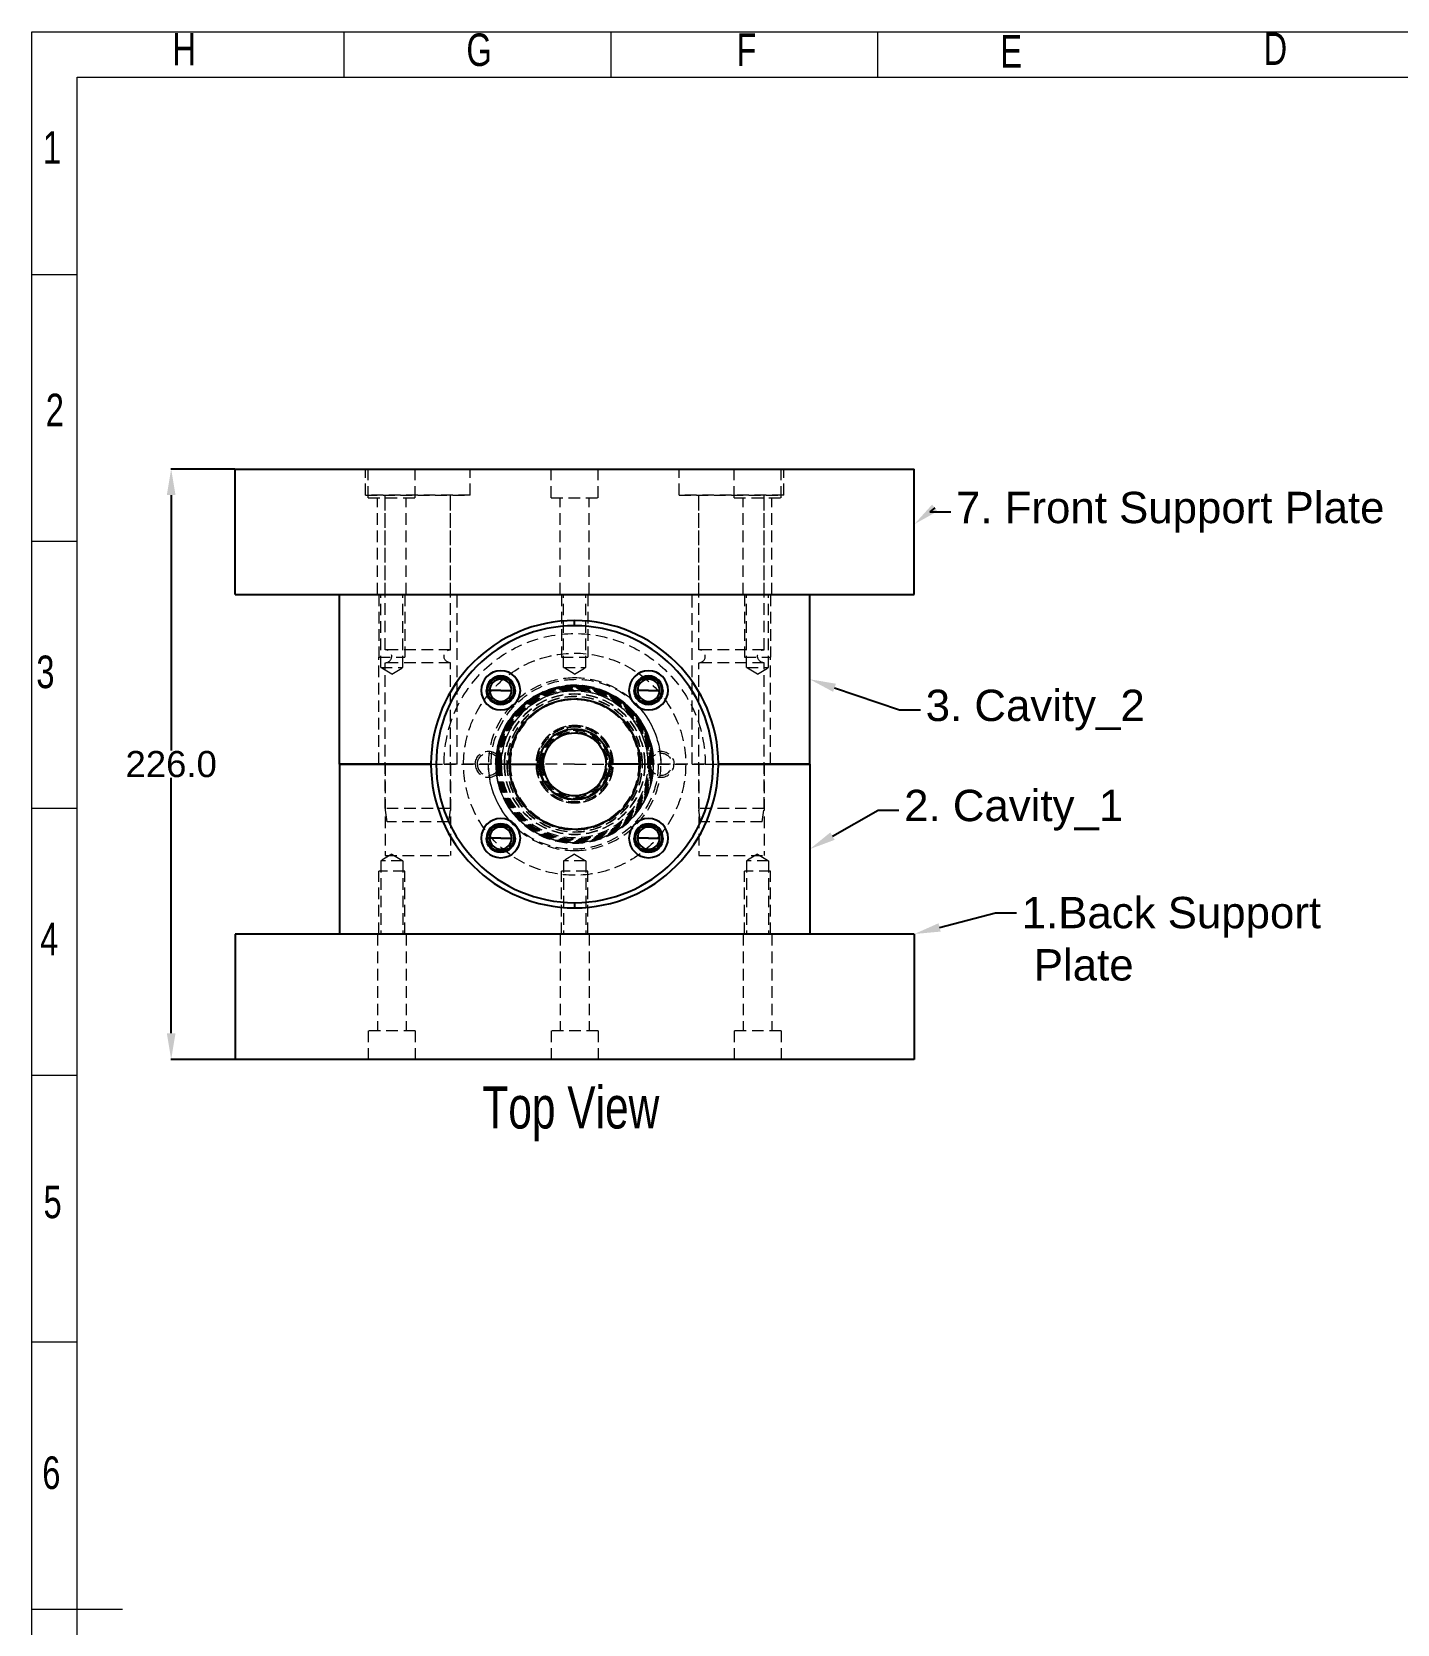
# Model space of a CAD drawing. Header units: millimetres. Extents: x -4200 to 3581, y -7493 to -4075.
# Drawn here: x -3953 to -3430, y -6775 to -6166 of the extents above; entities that cross this region are included whole.
import ezdxf
from ezdxf import colors
from ezdxf.entities.mleader import LeaderData, LeaderLine
from ezdxf.enums import TextEntityAlignment as Align
from ezdxf.math import Vec2, Vec3

# ---------------------------------------------------------------- set-up
doc = ezdxf.new("R2010")
doc.units = ezdxf.units.MM
doc.header["$LTSCALE"] = 0.7
doc.linetypes.add('HIDDEN', pattern=[9.525, 6.35, -3.175])
doc.linetypes.add('SLD-SOLID', pattern=[0])
doc.layers.add('BORDER', color=174, linetype='Continuous')
doc.layers.add('txt', color=20, linetype='Continuous')
doc.layers.add('dim', color=50, linetype='Continuous', lineweight=5)
doc.layers.add('out txt', color=202, linetype='Continuous', lineweight=13)
doc.styles.add('SLDTEXTSTYLE0', font='TXT', dxfattribs={"width": 0.75})
doc.styles.get("Standard").update_dxf_attribs({"font": 'arial.ttf'})
doc.dimstyles.get("Standard").update_dxf_attribs({"dimtxt": 10, "dimasz": 11, "dimexe": 0.18, "dimexo": 0.0625, "dimgap": 0.09, "dimtad": 0, "dimtih": 1, "dimtoh": 1, "dimdec": 1, "dimzin": 0, "dimdsep": 46, "dimtxsty": 'Standard', "dimcen": 0.09, "dimadec": 0, "dimazin": 0, "dimtfac": 1, "dimtdec": 1, "dimtofl": 0, "dimtmove": 0, "dimatfit": 3, "dimfxl": 1, "dimtolj": 1, "dimtzin": 0, "dimarcsym": 0})

# ---------------------------------------------------------------- blocks, each defined once
blk = doc.blocks.new('out border')
at = {"layer": 'out txt', "linetype": 'SLD-SOLID'}
for p, q in [((73.03, 505.03), (73.03, 519.99)), ((161.01, 505.03), (161.01, 519.99)), ((249, 505.03), (249, 519.99)), ((-14.96, -505.03), (-14.96, 505.03)), ((-14.96, 505.03), (688.92, 505.03)), ((-14.96, 439.93), (-29.92, 439.93)), ((-14.96, 351.94), (-29.92, 351.94)), ((-14.96, 263.96), (-29.92, 263.96)), ((-14.96, 175.97), (-29.92, 175.97)), ((-14.96, 87.99), (-29.92, 87.99)), ((-29.92, 0), (0, 0))]:
    blk.add_line(p, q, dxfattribs=at)
blk.add_lwpolyline([(-29.92, -519.99), (-29.92, 519.99), (703.88, 519.99), (703.88, -519.99)], close=True, dxfattribs=at)
at = {"layer": 'out txt', "linetype": 'Continuous', "char_height": 10.73, "style": 'SLDTEXTSTYLE0'}
for s, insert, attachment_point in [('D', (379.99, 509.09), 8), ('H', (20.29, 508.92), 8), ('G', (117.52, 508.58), 8), ('F', (205.65, 508.76), 8), ('E', (292.95, 508.24), 8), ('1', (-23.26, 487.24), 2), ('2', (-22.34, 400.71), 2), ('3', (-25.45, 314.36), 2), ('4', (-24.21, 226.32), 2), ('5', (-23.08, 139.62), 2), ('6', (-23.49, 50.35), 2)]:
    blk.add_mtext(s, dxfattribs=dict(at, insert=insert, attachment_point=attachment_point))
blk = doc.blocks.new('*D93')
at = {"layer": 'Defpoints', "color": 0, "transparency": 16777216}
for p in [(-3875.3, -6333.16), (-3899.73, -6559.16), (-3875.3, -6559.16)]:
    blk.add_point(p, dxfattribs=at)
at = {"layer": 'dim', "color": 0, "lineweight": -2, "transparency": 16777216}
for p, q in [((-3875.36, -6333.16), (-3899.91, -6333.16)), ((-3899.73, -6343.16), (-3899.73, -6440.97)), ((-3899.73, -6549.16), (-3899.73, -6451.36)), ((-3875.36, -6559.16), (-3899.91, -6559.16))]:
    blk.add_line(p, q, dxfattribs=at)
at = {"layer": 'dim', "color": 0, "transparency": 16777216}
for points in [[(-3901.4, -6343.16), (-3898.07, -6343.16), (-3899.73, -6333.16)], [(-3901.4, -6549.16), (-3898.07, -6549.16), (-3899.73, -6559.16)]]:
    blk.add_solid(points, dxfattribs=at)
at = {"layer": 'dim', "color": 0, "transparency": 16777216, "insert": (-3899.73, -6446.16), "char_height": 10, "attachment_point": 5}
blk.add_mtext('\\A1;226.0', dxfattribs=at)

msp = doc.modelspace()

# ---------------------------------------------------------------- linework, layer by layer
at = {"color": 6, "linetype": 'Continuous', "extrusion": (-2.44929e-16, -1, -2.22045e-16)}
for p, q in [((-3875.3, -6333.16), (-3615.3, -6333.16)), ((-3875.3, -6381.16), (-3875.3, -6333.16)), ((-3615.3, -6381.16), (-3615.3, -6333.16)), ((-3875.3, -6381.16), (-3615.3, -6381.16)), ((-3835.3, -6446.16), (-3835.3, -6381.16)), ((-3655.3, -6446.16), (-3655.3, -6381.16)), ((-3745.3, -6393.16), (-3745.3, -6391.16)), ((-3773.59, -6417.88), (-3777.84, -6417.88)), ((-3773.59, -6417.88), (-3769.34, -6417.88)), ((-3717.02, -6417.88), (-3721.27, -6417.88)), ((-3717.02, -6417.88), (-3712.77, -6417.88)), ((-3835.3, -6446.16), (-3800.3, -6446.16)), ((-3800.3, -6446.16), (-3835.3, -6446.16)), ((-3835.3, -6446.16), (-3835.3, -6511.16)), ((-3770.3, -6446.16), (-3758.8, -6446.16)), ((-3770.3, -6446.16), (-3758.8, -6446.16)), ((-3720.3, -6446.16), (-3731.8, -6446.16)), ((-3720.3, -6446.16), (-3731.8, -6446.16)), ((-3690.3, -6446.16), (-3655.3, -6446.16)), ((-3655.3, -6446.16), (-3690.3, -6446.16)), ((-3655.3, -6446.16), (-3655.3, -6511.16)), ((-3773.59, -6474.45), (-3777.84, -6474.45)), ((-3773.59, -6474.45), (-3769.34, -6474.45)), ((-3717.02, -6474.45), (-3721.27, -6474.45)), ((-3717.02, -6474.45), (-3712.77, -6474.45)), ((-3745.3, -6499.16), (-3745.3, -6501.16)), ((-3615.3, -6511.16), (-3875.3, -6511.16)), ((-3875.3, -6511.16), (-3875.3, -6559.16)), ((-3615.3, -6511.16), (-3615.3, -6559.16)), ((-3615.3, -6559.16), (-3875.3, -6559.16))]:
    msp.add_line(p, q, dxfattribs=at)
at = {"color": 3, "linetype": 'HIDDEN', "lineweight": 0, "extrusion": (-2.44929e-16, -1, -2.22045e-16)}
for p, q in [((-3825.3, -6343.16), (-3825.3, -6333.16)), ((-3825.3, -6343.16), (-3825.3, -6333.16)), ((-3824.3, -6344.16), (-3824.3, -6333.16)), ((-3806.3, -6344.16), (-3806.3, -6333.16)), ((-3785.3, -6343.16), (-3785.3, -6333.16)), ((-3785.3, -6343.16), (-3785.3, -6333.16)), ((-3754.3, -6344.16), (-3754.3, -6333.16)), ((-3736.3, -6344.16), (-3736.3, -6333.16)), ((-3705.3, -6343.16), (-3705.3, -6333.16)), ((-3705.3, -6343.16), (-3705.3, -6333.16)), ((-3684.3, -6344.16), (-3684.3, -6333.16)), ((-3666.3, -6344.16), (-3666.3, -6333.16)), ((-3665.3, -6343.16), (-3665.3, -6333.16)), ((-3665.3, -6343.16), (-3665.3, -6333.16)), ((-3785.3, -6343.16), (-3825.3, -6343.16)), ((-3825.3, -6343.16), (-3785.3, -6343.16)), ((-3824.3, -6344.16), (-3806.3, -6344.16)), ((-3820.8, -6381.16), (-3820.8, -6344.16)), ((-3817.8, -6402.33), (-3817.8, -6343.16)), ((-3817.8, -6381.16), (-3817.8, -6343.16)), ((-3809.8, -6381.16), (-3809.8, -6344.16)), ((-3792.8, -6402.33), (-3792.8, -6343.16)), ((-3792.8, -6381.16), (-3792.8, -6343.16)), ((-3754.3, -6344.16), (-3736.3, -6344.16)), ((-3750.8, -6381.16), (-3750.8, -6344.16)), ((-3739.8, -6381.16), (-3739.8, -6344.16)), ((-3665.3, -6343.16), (-3705.3, -6343.16)), ((-3705.3, -6343.16), (-3665.3, -6343.16)), ((-3697.8, -6402.33), (-3697.8, -6343.16)), ((-3697.8, -6381.16), (-3697.8, -6343.16)), ((-3684.3, -6344.16), (-3666.3, -6344.16)), ((-3680.8, -6381.16), (-3680.8, -6344.16)), ((-3672.8, -6402.33), (-3672.8, -6343.16)), ((-3672.8, -6381.16), (-3672.8, -6343.16)), ((-3669.8, -6381.16), (-3669.8, -6344.16)), ((-3820.3, -6381.16), (-3820.3, -6405.16)), ((-3819.55, -6409.16), (-3819.55, -6381.16)), ((-3811.05, -6409.16), (-3811.05, -6381.16)), ((-3810.3, -6381.16), (-3810.3, -6405.16)), ((-3790.3, -6446.16), (-3790.3, -6381.16)), ((-3750.3, -6381.16), (-3750.3, -6405.16)), ((-3749.55, -6409.16), (-3749.55, -6381.16)), ((-3741.05, -6409.16), (-3741.05, -6381.16)), ((-3740.3, -6381.16), (-3740.3, -6405.16)), ((-3700.3, -6446.16), (-3700.3, -6381.16)), ((-3680.3, -6381.16), (-3680.3, -6405.16)), ((-3679.55, -6409.16), (-3679.55, -6381.16)), ((-3671.05, -6409.16), (-3671.05, -6381.16)), ((-3670.3, -6381.16), (-3670.3, -6405.16)), ((-3820.3, -6405.16), (-3810.3, -6405.16)), ((-3820.3, -6446.16), (-3820.3, -6405.16)), ((-3792.8, -6402.33), (-3817.8, -6402.33)), ((-3750.3, -6405.16), (-3740.3, -6405.16)), ((-3672.8, -6402.33), (-3697.8, -6402.33)), ((-3680.3, -6405.16), (-3670.3, -6405.16)), ((-3670.3, -6446.16), (-3670.3, -6405.16)), ((-3819.55, -6409.16), (-3811.05, -6409.16)), ((-3815.3, -6411.72), (-3819.55, -6409.16)), ((-3792.8, -6407.33), (-3817.8, -6407.33)), ((-3817.8, -6463.16), (-3817.8, -6407.33)), ((-3815.3, -6411.72), (-3811.05, -6409.16)), ((-3792.8, -6463.16), (-3792.8, -6407.33)), ((-3749.55, -6409.16), (-3741.05, -6409.16)), ((-3745.3, -6411.72), (-3749.55, -6409.16)), ((-3745.3, -6411.72), (-3741.05, -6409.16)), ((-3672.8, -6407.33), (-3697.8, -6407.33)), ((-3697.8, -6463.16), (-3697.8, -6407.33)), ((-3679.55, -6409.16), (-3671.05, -6409.16)), ((-3675.3, -6411.72), (-3679.55, -6409.16)), ((-3675.3, -6411.72), (-3671.05, -6409.16)), ((-3672.8, -6463.16), (-3672.8, -6407.33)), ((-3817.8, -6446.16), (-3817.8, -6481.16)), ((-3800.3, -6446.16), (-3795.3, -6446.16)), ((-3770.3, -6446.16), (-3795.3, -6446.16)), ((-3795.3, -6446.16), (-3770.3, -6446.16)), ((-3792.8, -6446.16), (-3792.8, -6481.16)), ((-3758.36, -6446.16), (-3757.87, -6446.16)), ((-3757.87, -6446.16), (-3757.3, -6446.16)), ((-3732.73, -6446.16), (-3733.3, -6446.16)), ((-3732.24, -6446.16), (-3732.73, -6446.16)), ((-3695.3, -6446.16), (-3720.3, -6446.16)), ((-3720.3, -6446.16), (-3695.3, -6446.16)), ((-3697.8, -6446.16), (-3697.8, -6481.16)), ((-3695.3, -6446.16), (-3690.3, -6446.16)), ((-3672.8, -6446.16), (-3672.8, -6481.16)), ((-3792.8, -6463.16), (-3817.8, -6463.16)), ((-3817.1, -6468.16), (-3817.8, -6463.16)), ((-3793.5, -6468.16), (-3792.8, -6463.16)), ((-3672.8, -6463.16), (-3697.8, -6463.16)), ((-3697.1, -6468.16), (-3697.8, -6463.16)), ((-3673.5, -6468.16), (-3672.8, -6463.16)), ((-3793.5, -6468.16), (-3817.1, -6468.16)), ((-3673.5, -6468.16), (-3697.1, -6468.16)), ((-3815.3, -6480.61), (-3819.55, -6483.16)), ((-3819.55, -6483.16), (-3819.55, -6511.16)), ((-3811.05, -6483.16), (-3819.55, -6483.16)), ((-3817.8, -6481.16), (-3792.8, -6481.16)), ((-3815.3, -6480.61), (-3811.05, -6483.16)), ((-3811.05, -6483.16), (-3811.05, -6511.16)), ((-3745.3, -6480.61), (-3749.55, -6483.16)), ((-3749.55, -6483.16), (-3749.55, -6511.16)), ((-3741.05, -6483.16), (-3749.55, -6483.16)), ((-3745.3, -6480.61), (-3741.05, -6483.16)), ((-3741.05, -6483.16), (-3741.05, -6511.16)), ((-3697.8, -6481.16), (-3672.8, -6481.16)), ((-3675.3, -6480.61), (-3679.55, -6483.16)), ((-3679.55, -6483.16), (-3679.55, -6511.16)), ((-3671.05, -6483.16), (-3679.55, -6483.16)), ((-3675.3, -6480.61), (-3671.05, -6483.16)), ((-3671.05, -6483.16), (-3671.05, -6511.16)), ((-3820.3, -6511.16), (-3820.3, -6487.16)), ((-3810.3, -6487.16), (-3820.3, -6487.16)), ((-3810.3, -6511.16), (-3810.3, -6487.16)), ((-3750.3, -6511.16), (-3750.3, -6487.16)), ((-3740.3, -6487.16), (-3750.3, -6487.16)), ((-3740.3, -6511.16), (-3740.3, -6487.16)), ((-3680.3, -6511.16), (-3680.3, -6487.16)), ((-3670.3, -6487.16), (-3680.3, -6487.16)), ((-3670.3, -6511.16), (-3670.3, -6487.16)), ((-3820.8, -6511.16), (-3820.8, -6548.16)), ((-3809.8, -6511.16), (-3809.8, -6548.16)), ((-3750.8, -6511.16), (-3750.8, -6548.16)), ((-3739.8, -6511.16), (-3739.8, -6548.16)), ((-3680.8, -6511.16), (-3680.8, -6548.16)), ((-3669.8, -6511.16), (-3669.8, -6548.16)), ((-3824.3, -6548.16), (-3824.3, -6559.16)), ((-3806.3, -6548.16), (-3824.3, -6548.16)), ((-3806.3, -6548.16), (-3806.3, -6559.16)), ((-3754.3, -6548.16), (-3754.3, -6559.16)), ((-3736.3, -6548.16), (-3754.3, -6548.16)), ((-3736.3, -6548.16), (-3736.3, -6559.16)), ((-3684.3, -6548.16), (-3684.3, -6559.16)), ((-3666.3, -6548.16), (-3684.3, -6548.16)), ((-3666.3, -6548.16), (-3666.3, -6559.16))]:
    msp.add_line(p, q, dxfattribs=at)
at = {"color": 6, "linetype": 'Continuous'}
for centre, radius, start, end in [((-3745.3, -6446.16), 55, 90, 270), ((-3745.3, -6446.16), 53, 90, 270), ((-3745.3, -6446.16), 55, 270, 90), ((-3745.3, -6446.16), 53, 270, 90), ((-3773.59, -6417.88), 7.5, 0, 180), ((-3717.02, -6417.88), 7.5, 0, 180), ((-3773.59, -6417.88), 7.5, 180, 0), ((-3773.59, -6417.88), 5.5, 0, 180), ((-3773.59, -6417.88), 4.25, 0, 180), ((-3773.59, -6417.88), 4.25, 180, 0), ((-3717.02, -6417.88), 7.5, 180, 0), ((-3717.02, -6417.88), 5.5, 0, 180), ((-3717.02, -6417.88), 4.25, 0, 180), ((-3717.02, -6417.88), 4.25, 180, 0), ((-3745.3, -6446.16), 13.5, 180, 0), ((-3745.3, -6446.16), 12, 180, 0), ((-3773.59, -6474.45), 7.5, 0, 180), ((-3717.02, -6474.45), 7.5, 0, 180), ((-3773.59, -6474.45), 5.5, 0, 180), ((-3773.59, -6474.45), 4.25, 0, 180), ((-3717.02, -6474.45), 5.5, 0, 180), ((-3717.02, -6474.45), 4.25, 0, 180), ((-3773.59, -6474.45), 7.5, 180, 0), ((-3773.59, -6474.45), 4.25, 180, 0), ((-3717.02, -6474.45), 7.5, 180, 0), ((-3717.02, -6474.45), 4.25, 180, 0)]:
    msp.add_arc(centre, radius, start, end, dxfattribs=at)
at = {"color": 3, "linetype": 'HIDDEN', "lineweight": 0, "extrusion": (5.43852e-32, 2.22045e-16, -1)}
for centre, radius, start, end in [((3745.3, -6446.16), 50, 0, 180), ((3792.8, -6404.83), 2.5, 270, 90), ((3745.3, -6446.16), 42.5, 270, 90), ((3745.3, -6446.16), 42.5, 0, 180), ((3745.3, -6446.16), 42.5, 90, 270), ((3672.8, -6404.83), 2.5, 270, 90), ((3744.78, -6446.16), 32.5, 0, 180), ((3745.3, -6446.16), 30.24, 0, 180), ((3745.3, -6446.16), 30.08, 0, 180), ((3745.3, -6446.16), 30.09, 0, 180), ((3745.3, -6446.16), 30.09, 0, 180), ((3745.3, -6446.16), 30.06, 0, 180), ((3745.3, -6446.16), 30.06, 0, 180), ((3745.3, -6446.16), 30.06, 0, 180), ((3745.3, -6446.16), 30, 0, 180), ((3745.3, -6446.16), 29.83, 0, 180), ((3745.3, -6446.16), 29.65, 0, 180), ((3745.3, -6446.16), 29.35, 0, 180), ((3745.3, -6446.16), 29.35, 0, 180), ((3745.3, -6446.16), 29.28, 0, 180), ((3745.3, -6446.16), 29.04, 0, 180), ((3745.3, -6446.16), 28.89, 0, 180), ((3745.3, -6446.16), 28.8, 0, 180), ((3745.3, -6446.16), 28.76, 0, 180), ((3745.3, -6446.16), 28.76, 0, 180), ((3745.3, -6446.16), 28.56, 0, 180), ((3745.3, -6446.16), 28.09, 0, 180), ((3745.3, -6446.16), 26.89, 0, 180), ((3745.3, -6446.16), 25.18, 0, 180), ((3745.3, -6446.16), 14.3, 0, 180), ((3745.3, -6446.16), 13.06, 0, 180), ((3745.3, -6446.16), 12.57, 0, 180), ((3778.32, -6446.16), 5, 0, 180), ((3778.32, -6446.16), 4.25, 0, 180), ((3712.28, -6446.16), 5, 0, 180), ((3712.28, -6446.16), 4.25, 0, 180), ((3745.3, -6446.16), 42.5, 180, 0), ((3745.82, -6446.16), 32.5, 180, 0), ((3745.3, -6446.16), 30.09, 180, 0), ((3745.3, -6446.16), 30.09, 180, 0), ((3745.3, -6446.16), 30.06, 180, 0), ((3745.3, -6446.16), 30.06, 180, 0), ((3745.3, -6446.16), 26.89, 180, 0)]:
    msp.add_arc(centre, radius, start, end, dxfattribs=at)
at = {"color": 3, "linetype": 'HIDDEN', "lineweight": 0}
for centre, radius, start, end in [((-3817.8, -6404.83), 2.5, 270, 90), ((-3697.8, -6404.83), 2.5, 270, 90), ((-3745.3, -6446.16), 33.02, 90, 270), ((-3745.3, -6446.16), 30.24, 0, 180), ((-3745.3, -6446.16), 30.08, 0, 180), ((-3745.3, -6446.16), 30.06, 0, 180), ((-3745.3, -6446.16), 30, 0, 180), ((-3745.3, -6446.16), 29.83, 0, 180), ((-3745.3, -6446.16), 29.65, 0, 180), ((-3745.3, -6446.16), 29.28, 0, 180), ((-3745.3, -6446.16), 28.89, 0, 180), ((-3745.3, -6446.16), 28.09, 0, 180), ((-3745.3, -6446.16), 33.02, 270, 90), ((-3745.3, -6446.16), 26.89, 0, 180), ((-3745.3, -6446.16), 26.89, 0, 180), ((-3745.3, -6446.16), 25.96, 0, 180), ((-3745.3, -6446.16), 25.96, 0, 180), ((-3745.3, -6446.16), 25.84, 0, 180), ((-3745.3, -6446.16), 25.84, 0, 180), ((-3745.3, -6446.16), 24.77, 0, 180), ((-3745.3, -6446.16), 24.64, 0, 180), ((-3745.3, -6446.16), 14.3, 0, 180), ((-3778.32, -6446.16), 5, 180, 0), ((-3778.32, -6446.16), 4.25, 180, 0), ((-3745.3, -6446.16), 30.24, 180, 0), ((-3745.3, -6446.16), 30.24, 180, 0), ((-3745.3, -6446.16), 30.08, 180, 0), ((-3745.3, -6446.16), 30.08, 180, 0), ((-3745.3, -6446.16), 30.06, 180, 0), ((-3745.3, -6446.16), 30.06, 180, 0), ((-3745.3, -6446.16), 30, 180, 0), ((-3745.3, -6446.16), 30, 180, 0), ((-3745.3, -6446.16), 29.83, 180, 0), ((-3745.3, -6446.16), 29.83, 180, 0), ((-3745.3, -6446.16), 29.65, 180, 0), ((-3745.3, -6446.16), 29.65, 180, 0), ((-3745.3, -6446.16), 29.35, 180, 0), ((-3745.3, -6446.16), 29.35, 180, 0), ((-3745.3, -6446.16), 29.28, 180, 0), ((-3745.3, -6446.16), 29.28, 180, 0), ((-3745.3, -6446.16), 29.04, 180, 0), ((-3745.3, -6446.16), 28.89, 180, 0), ((-3745.3, -6446.16), 28.89, 180, 0), ((-3745.3, -6446.16), 28.8, 180, 0), ((-3745.3, -6446.16), 28.76, 180, 0), ((-3745.3, -6446.16), 28.76, 180, 0), ((-3745.3, -6446.16), 28.56, 180, 0), ((-3745.3, -6446.16), 28.09, 180, 0), ((-3745.3, -6446.16), 28.09, 180, 0), ((-3745.3, -6446.16), 26.89, 180, 0), ((-3745.3, -6446.16), 26.89, 180, 0), ((-3745.3, -6446.16), 25.96, 180, 0), ((-3745.3, -6446.16), 25.96, 180, 0), ((-3745.3, -6446.16), 25.84, 180, 0), ((-3745.3, -6446.16), 25.84, 180, 0), ((-3745.3, -6446.16), 25.18, 180, 0), ((-3745.3, -6446.16), 24.77, 180, 0), ((-3745.3, -6446.16), 24.64, 180, 0), ((-3745.3, -6446.16), 14.3, 180, 0), ((-3745.3, -6446.16), 14.3, 180, 0), ((-3745.3, -6446.16), 13.06, 180, 0), ((-3745.3, -6446.16), 12.57, 180, 0), ((-3712.28, -6446.16), 5, 180, 0), ((-3712.28, -6446.16), 4.25, 180, 0)]:
    msp.add_arc(centre, radius, start, end, dxfattribs=at)
at = {"color": 6, "linetype": 'Continuous', "extrusion": (5.43852e-32, 2.22045e-16, -1)}
for centre, radius, start, end in [((3773.59, -6417.88), 5.5, 180, 0), ((3773.59, -6417.88), 5, 0, 180), ((3773.59, -6417.88), 5, 180, 0), ((3717.02, -6417.88), 5.5, 180, 0), ((3717.02, -6417.88), 5, 0, 180), ((3717.02, -6417.88), 5, 180, 0), ((3745.3, -6446.16), 25, 270, 90), ((3745.3, -6446.16), 25, 90, 270), ((3745.3, -6446.16), 13.5, 0, 180), ((3745.3, -6446.16), 13.5, 0, 180), ((3745.3, -6446.16), 12, 0, 180), ((3745.3, -6446.16), 13.5, 180, 0), ((3773.59, -6474.45), 5, 0, 180), ((3717.02, -6474.45), 5, 0, 180), ((3773.59, -6474.45), 5.5, 180, 0), ((3773.59, -6474.45), 5, 180, 0), ((3717.02, -6474.45), 5.5, 180, 0), ((3717.02, -6474.45), 5, 180, 0)]:
    msp.add_arc(centre, radius, start, end, dxfattribs=at)
at = {"color": 3, "linetype": 'HIDDEN', "lineweight": 0}
for points, knots in [([(-3730.51, -6446.16), (-3730.51, -6445.1), (-3730.61, -6443.6), (-3731.56, -6440.49), (-3732.19, -6439.16), (-3733.73, -6436.86), (-3734.96, -6435.31), (-3738.52, -6432.87), (-3740.35, -6432.09), (-3744.17, -6431.28), (-3746.09, -6431.26), (-3749.88, -6431.97), (-3751.7, -6432.69), (-3755.38, -6435.04), (-3756.67, -6436.59), (-3758.51, -6439.26), (-3759.29, -6440.99), (-3760.21, -6444.92), (-3760.17, -6446.93), (-3759.62, -6450.2), (-3759.06, -6452.06), (-3756.87, -6455.59), (-3755.52, -6457.03), (-3752.36, -6459.32), (-3750.59, -6460.12), (-3746.84, -6461), (-3744.91, -6461.07), (-3740.75, -6460.44), (-3738.92, -6459.61), (-3736.14, -6457.9), (-3734.68, -6456.68), (-3732.28, -6453.46), (-3731.43, -6451.65), (-3730.61, -6448.41), (-3730.31, -6446.44), (-3730.94, -6442.15), (-3731.59, -6440.3), (-3733.56, -6436.94), (-3734.84, -6435.52), (-3737.9, -6433.22), (-3739.61, -6432.38), (-3743.84, -6431.22), (-3745.93, -6431.33), (-3748.79, -6431.71), (-3750.66, -6432.19), (-3754.28, -6434.24), (-3755.78, -6435.54), (-3758.18, -6438.61), (-3759.05, -6440.35), (-3760.06, -6444.07), (-3760.22, -6446), (-3759.74, -6450.14), (-3759, -6451.98), (-3757.31, -6455), (-3756.11, -6456.45), (-3753.24, -6458.79), (-3751.59, -6459.68), (-3748.29, -6460.74), (-3746.35, -6461.1), (-3742.19, -6460.75), (-3740.33, -6460.22), (-3736.88, -6458.49), (-3735.35, -6457.29), (-3732.82, -6454.33), (-3731.84, -6452.61), (-3730.54, -6448.65), (-3730.44, -6446.72), (-3730.63, -6443.84), (-3730.94, -6441.78), (-3732.91, -6437.86), (-3734.08, -6436.35), (-3736.93, -6433.81), (-3738.59, -6432.83), (-3742.26, -6431.56), (-3744.2, -6431.29), (-3748.54, -6431.52), (-3750.4, -6432.21), (-3753.43, -6433.65), (-3755.03, -6434.84), (-3757.71, -6437.83), (-3758.61, -6439.51), (-3759.74, -6442.57), (-3760.19, -6444.53), (-3759.99, -6448.73), (-3759.54, -6450.6), (-3757.94, -6454.11), (-3756.8, -6455.69), (-3753.93, -6458.33), (-3752.25, -6459.37), (-3748.36, -6460.82), (-3746.43, -6461), (-3743.11, -6460.89), (-3741.14, -6460.53), (-3737.47, -6458.86), (-3735.92, -6457.75), (-3733.67, -6455.41), (-3732.41, -6453.84), (-3730.83, -6449.77), (-3730.48, -6447.84), (-3730.53, -6443.98), (-3730.94, -6442.11), (-3732.49, -6438.53), (-3733.61, -6436.89), (-3736.71, -6433.88), (-3738.47, -6432.98), (-3741.03, -6431.93), (-3742.45, -6431.57), (-3745.7, -6431.26), (-3747.19, -6431.45), (-3748.23, -6431.66)], [-15.058921, -15.058921, -15.058921, -15.058921, -14.740581, -14.740581, -14.48478, -14.48478, -14.25228, -14.25228, -14.060726, -14.060726, -13.868619, -13.868619, -13.679673, -13.679673, -13.437512, -13.437512, -13.111366, -13.111366, -12.731344, -12.731344, -12.387022, -12.387022, -12.085885, -12.085885, -11.781412, -11.781412, -11.486617, -11.486617, -11.127054, -11.127054, -10.756968, -10.756968, -10.406726, -10.406726, -10.156421, -10.156421, -9.957515, -9.957515, -9.754069, -9.754069, -9.558706, -9.558706, -9.296422, -9.296422, -8.991656, -8.991656, -8.724769, -8.724769, -8.456879, -8.456879, -8.196284, -8.196284, -7.885599, -7.885599, -7.529465, -7.529465, -7.173331, -7.173331, -6.862646, -6.862646, -6.602051, -6.602051, -6.334161, -6.334161, -6.067274, -6.067274, -5.762508, -5.762508, -5.500224, -5.500224, -5.304861, -5.304861, -5.101415, -5.101415, -4.902509, -4.902509, -4.652205, -4.652205, -4.301963, -4.301963, -3.931876, -3.931876, -3.572313, -3.572313, -3.277518, -3.277518, -2.973045, -2.973045, -2.671908, -2.671908, -2.327586, -2.327586, -1.947565, -1.947565, -1.621418, -1.621418, -1.379257, -1.379257, -1.190311, -1.190311, -0.998204, -0.998204, -0.80665, -0.80665, -0.57415, -0.57415, -0.318349, -0.318349, -0.000009, -0.000009, -0.000009, -0.000009]), ([(-3730.5, -6446.16), (-3730.5, -6445.16), (-3730.6, -6444.16), (-3731.01, -6442.2), (-3731.31, -6441.24), (-3732.24, -6439.08), (-3733.19, -6437.31), (-3736.28, -6434.28), (-3737.89, -6433.21), (-3741.65, -6431.66), (-3743.61, -6431.37), (-3747.52, -6431.36), (-3749.42, -6431.86), (-3752.27, -6433.03), (-3754.05, -6433.98), (-3757.13, -6437.07), (-3758.23, -6438.7), (-3759.71, -6442.27), (-3760.1, -6444.22), (-3760.1, -6446.16)], [-5.783241, -5.783241, -5.783241, -5.783241, -5.243382, -5.243382, -4.704081, -4.704081, -3.973724, -3.973724, -3.403606, -3.403606, -2.750695, -2.750695, -1.893394, -1.893394, -1.161186, -1.161186, -0.583642, -0.583642, -0.000003, -0.000003, -0.000003, -0.000003]), ([(-3730.5, -6446.16), (-3730.5, -6445.16), (-3730.6, -6444.17), (-3731.01, -6442.21), (-3731.31, -6441.26), (-3732.64, -6438.13), (-3733.93, -6436.58), (-3735.95, -6434.61), (-3737.51, -6433.34), (-3741.54, -6431.73), (-3743.42, -6431.36), (-3747.18, -6431.36), (-3749.06, -6431.73), (-3753.1, -6433.34), (-3754.65, -6434.61), (-3756.67, -6436.58), (-3757.96, -6438.13), (-3759.3, -6441.26), (-3759.6, -6442.21), (-3760, -6444.17), (-3760.1, -6445.16), (-3760.1, -6446.16)], [-5.036808, -5.036808, -5.036808, -5.036808, -4.735921, -4.735921, -4.434111, -4.434111, -3.707412, -3.707412, -3.032896, -3.032896, -2.518405, -2.518405, -2.003913, -2.003913, -1.329398, -1.329398, -0.602699, -0.602699, -0.300889, -0.300889, -0.000002, -0.000002, -0.000002, -0.000002]), ([(-3730.5, -6446.16), (-3730.51, -6444.22), (-3730.89, -6442.27), (-3732.38, -6438.7), (-3733.47, -6437.07), (-3736.55, -6433.98), (-3738.34, -6433.03), (-3741.18, -6431.86), (-3743.08, -6431.36), (-3746.99, -6431.37), (-3748.95, -6431.66), (-3752.71, -6433.21), (-3754.32, -6434.28), (-3757.41, -6437.31), (-3758.36, -6439.08), (-3759.29, -6441.24), (-3759.6, -6442.2), (-3760, -6444.16), (-3760.1, -6445.16), (-3760.1, -6446.16)], [-3.214168, -3.214168, -3.214168, -3.214168, -2.889798, -2.889798, -2.568815, -2.568815, -2.161874, -2.161874, -1.685409, -1.685409, -1.322539, -1.322539, -1.005683, -1.005683, -0.599771, -0.599771, -0.300042, -0.300042, -0.000003, -0.000003, -0.000003, -0.000003]), ([(-3747.97, -6432.93), (-3748.01, -6432.72), (-3748.06, -6432.51), (-3748.14, -6432.08), (-3748.18, -6431.87), (-3748.23, -6431.66)], [-0.1307165, -0.1307165, -0.1307165, -0.1307165, -0.0657165, -0.0657165, -0.0014321, -0.0014321, -0.0014321, -0.0014321]), ([(-3760.1, -6446.16), (-3760.1, -6447.16), (-3760, -6448.16), (-3759.6, -6450.13), (-3759.29, -6451.08), (-3758.36, -6453.25), (-3757.41, -6455.02), (-3754.32, -6458.05), (-3752.71, -6459.11), (-3748.95, -6460.67), (-3746.99, -6460.96), (-3743.08, -6460.96), (-3741.18, -6460.47), (-3738.34, -6459.3), (-3736.55, -6458.35), (-3733.47, -6455.26), (-3732.38, -6453.63), (-3730.89, -6450.05), (-3730.51, -6448.11), (-3730.5, -6446.16)], [-5.783241, -5.783241, -5.783241, -5.783241, -5.243382, -5.243382, -4.704081, -4.704081, -3.973724, -3.973724, -3.403606, -3.403606, -2.750695, -2.750695, -1.893394, -1.893394, -1.161186, -1.161186, -0.583642, -0.583642, -0.000003, -0.000003, -0.000003, -0.000003]), ([(-3760.1, -6446.16), (-3760.1, -6447.17), (-3760, -6448.16), (-3759.6, -6450.11), (-3759.3, -6451.07), (-3757.96, -6454.2), (-3756.67, -6455.74), (-3754.65, -6457.71), (-3753.1, -6458.99), (-3749.06, -6460.6), (-3747.18, -6460.96), (-3743.42, -6460.96), (-3741.54, -6460.6), (-3737.51, -6458.99), (-3735.95, -6457.71), (-3733.93, -6455.74), (-3732.64, -6454.2), (-3731.31, -6451.07), (-3731.01, -6450.11), (-3730.6, -6448.16), (-3730.5, -6447.17), (-3730.5, -6446.16)], [-5.036808, -5.036808, -5.036808, -5.036808, -4.735921, -4.735921, -4.434111, -4.434111, -3.707412, -3.707412, -3.032896, -3.032896, -2.518405, -2.518405, -2.003913, -2.003913, -1.329398, -1.329398, -0.602699, -0.602699, -0.300889, -0.300889, -0.000002, -0.000002, -0.000002, -0.000002]), ([(-3760.1, -6446.16), (-3760.1, -6448.11), (-3759.71, -6450.05), (-3758.23, -6453.63), (-3757.13, -6455.26), (-3754.05, -6458.35), (-3752.27, -6459.3), (-3749.42, -6460.47), (-3747.52, -6460.96), (-3743.61, -6460.96), (-3741.65, -6460.67), (-3737.89, -6459.11), (-3736.28, -6458.05), (-3733.19, -6455.02), (-3732.24, -6453.25), (-3731.31, -6451.08), (-3731.01, -6450.13), (-3730.6, -6448.16), (-3730.5, -6447.16), (-3730.5, -6446.16)], [-3.214168, -3.214168, -3.214168, -3.214168, -2.889798, -2.889798, -2.568815, -2.568815, -2.161874, -2.161874, -1.685409, -1.685409, -1.322539, -1.322539, -1.005683, -1.005683, -0.599771, -0.599771, -0.300042, -0.300042, -0.000003, -0.000003, -0.000003, -0.000003]), ([(-3745.3, -6446.16), (-3745.31, -6446.16), (-3745.31, -6446.16), (-3746.01, -6446.16), (-3748.04, -6446.16), (-3751.4, -6446.16), (-3754.71, -6446.16), (-3756.67, -6446.16), (-3757.3, -6446.16)], [0, 0, 0, 0, 0.0005701, 0.0009696, 0.0813029, 0.2374437, 0.3935844, 0.4691022, 0.4691022, 0.4691022, 0.4691022]), ([(-3745.3, -6446.16), (-3745.3, -6446.16), (-3745.29, -6446.16), (-3744.59, -6446.16), (-3742.56, -6446.16), (-3739.2, -6446.16), (-3735.89, -6446.16), (-3733.94, -6446.16), (-3733.3, -6446.16)], [0, 0, 0, 0, 0.0005701, 0.0009696, 0.0813029, 0.2374437, 0.3935844, 0.4691022, 0.4691022, 0.4691022, 0.4691022])]:
    msp.add_open_spline(points, degree=3, knots=knots, dxfattribs=at)
for points in [[(-3758.8, -6446.16), (-3758.65, -6446.16), (-3758.51, -6446.16), (-3758.36, -6446.16)], [(-3731.8, -6446.16), (-3731.95, -6446.16), (-3732.1, -6446.16), (-3732.24, -6446.16)]]:
    msp.add_open_spline(points, degree=3, dxfattribs=at)

# ---------------------------------------------------------------- block references
at = {"layer": 'out txt', "xscale": 1.16111355444, "yscale": 1.16111355444, "zscale": 1.16111355444}
msp.add_blockref('out border', (-3918.32, -6769.59), dxfattribs=at)

# ---------------------------------------------------------------- texts
at = {"layer": 'BORDER', "color": 2, "linetype": 'Continuous', "lineweight": 9, "style": 'SLDTEXTSTYLE0', "width": 0.75}
msp.add_text('Top View', height=16.192, dxfattribs=at).set_placement((-3780.61, -6590.46), align=Align.BOTTOM_LEFT)

# ---------------------------------------------------------------- dimensions: what is measured, and where the dimension line sits
at = {"layer": 'dim'}
dim = msp.add_linear_dim(base=(-3899.73, -6559.16), p1=(-3875.3, -6333.16), p2=(-3875.3, -6559.16), angle=90, dimstyle='Standard', override={"dimasz": 10}, dxfattribs=at)
dim.commit()
dim.dimension.update_dxf_attribs({"geometry": '*D93', "text_midpoint": (-3899.73, -6446.16)})

# ---------------------------------------------------------------- leaders
at = {"layer": 'txt', "lineweight": 9}
ml = msp.add_multileader_mtext('Standard', dxfattribs=at)
ml.set_content('7. Front Support Plate', color=256)
ml.set_leader_properties()
ml.build(insert=Vec2(0, 0))
ml.multileader.update_dxf_attribs({"arrow_head_size": 10})
ctx = ml.context
ctx.base_point, ctx.char_height, ctx.arrow_head_size, ctx.plane_origin = Vec3(-3601.34, -6349.56), 12, 10, Vec3(-3615.3, -6354.29)
notes = []
notes.append((ctx, [(0, (1, 1, 0), (-3609.34, -6349.56), (1, 0), 8, [(0, [(-3615.3, -6354.29)], 0, [])])]))
ctx.mtext.insert, ctx.mtext.flow_direction = Vec3(-3599.34, -6341.89), 5
ml = msp.add_multileader_mtext('Standard', dxfattribs=at)
ml.set_content('3. Cavity_2', color=256)
ml.set_leader_properties()
ml.build(insert=Vec2(0, 0))
ml.multileader.update_dxf_attribs({"arrow_head_size": 10})
ctx = ml.context
ctx.base_point, ctx.char_height, ctx.arrow_head_size, ctx.plane_origin = Vec3(-3612.95, -6425.4), 12, 10, Vec3(-3655.3, -6413.66)
notes.append((ctx, [(0, (1, 1, 0), (-3620.95, -6425.4), (1, 0), 8, [(0, [(-3655.3, -6413.66)], 0, [])])]))
ctx.mtext.insert, ctx.mtext.flow_direction = Vec3(-3610.95, -6417.64), 5
ml = msp.add_multileader_mtext('Standard', dxfattribs=at)
ml.set_content('2. Cavity_1', color=256)
ml.set_leader_properties()
ml.build(insert=Vec2(0, 0))
ml.multileader.update_dxf_attribs({"arrow_head_size": 10})
ctx = ml.context
ctx.base_point, ctx.char_height, ctx.arrow_head_size, ctx.plane_origin = Vec3(-3621.19, -6463.72), 12, 10, Vec3(-3655.3, -6478.66)
notes.append((ctx, [(0, (1, 1, 0), (-3629.19, -6463.72), (1, 0), 8, [(0, [(-3655.3, -6478.66)], 0, [])])]))
ctx.mtext.insert, ctx.mtext.flow_direction = Vec3(-3619.19, -6455.96), 5
ml = msp.add_multileader_mtext('Standard', dxfattribs=at)
ml.set_content('1.Back Support \\P Plate', color=256)
ml.set_leader_properties()
ml.build(insert=Vec2(0, 0))
ml.multileader.update_dxf_attribs({"arrow_head_size": 10})
ctx = ml.context
ctx.base_point, ctx.char_height, ctx.arrow_head_size, ctx.plane_origin = Vec3(-3576.22, -6503.04), 12, 10, Vec3(-3615.3, -6511.16)
notes.append((ctx, [(0, (1, 1, 0), (-3584.22, -6503.04), (1, 0), 8, [(0, [(-3615.3, -6511.16)], 0, [])])]))
ctx.mtext.insert, ctx.mtext.flow_direction = Vec3(-3574.22, -6496.95), 5
for ctx, leaders in notes:
    for number, flags, end, landing, length, lines in leaders:
        leader = LeaderData()
        leader.index, (leader.has_last_leader_line, leader.has_dogleg_vector, leader.attachment_direction) = number, flags
        leader.last_leader_point, leader.dogleg_vector, leader.dogleg_length = Vec3(end), Vec3(landing), length
        for number, points, colour, breaks in lines:
            line = LeaderLine()
            line.index, line.vertices, line.color, line.breaks = number, Vec3.list(points), colors.encode_raw_color(colour), breaks
            leader.lines.append(line)
        ctx.leaders.append(leader)

doc.saveas('drawing.dxf')
